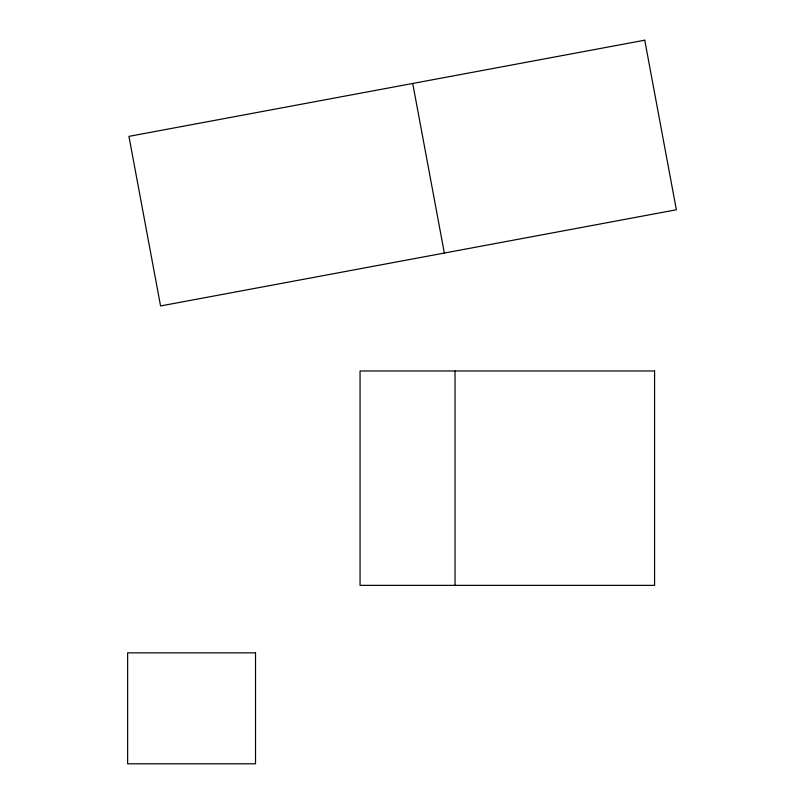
<?xml version="1.0" encoding="UTF-8"?>
<svg xmlns="http://www.w3.org/2000/svg" width="804" height="804" viewBox="0 0 804 804"><rect width="100%" height="100%" fill="white"/><g stroke="black" fill="none" stroke-linecap="round" stroke-linejoin="round"><path stroke-width="1.21" d="M412.723 83.465L444.341 253.039M455.034 370.976L455.034 585.362M644.748 40.2L128.941 136.368L160.569 305.952L676.365 209.784L644.748 40.2M654.577 370.976L360.061 370.976L360.061 585.362L654.577 585.362L654.577 370.976M255.521 652.858L127.635 652.858L127.635 763.8L255.521 763.8L255.521 652.858"/></g></svg>
